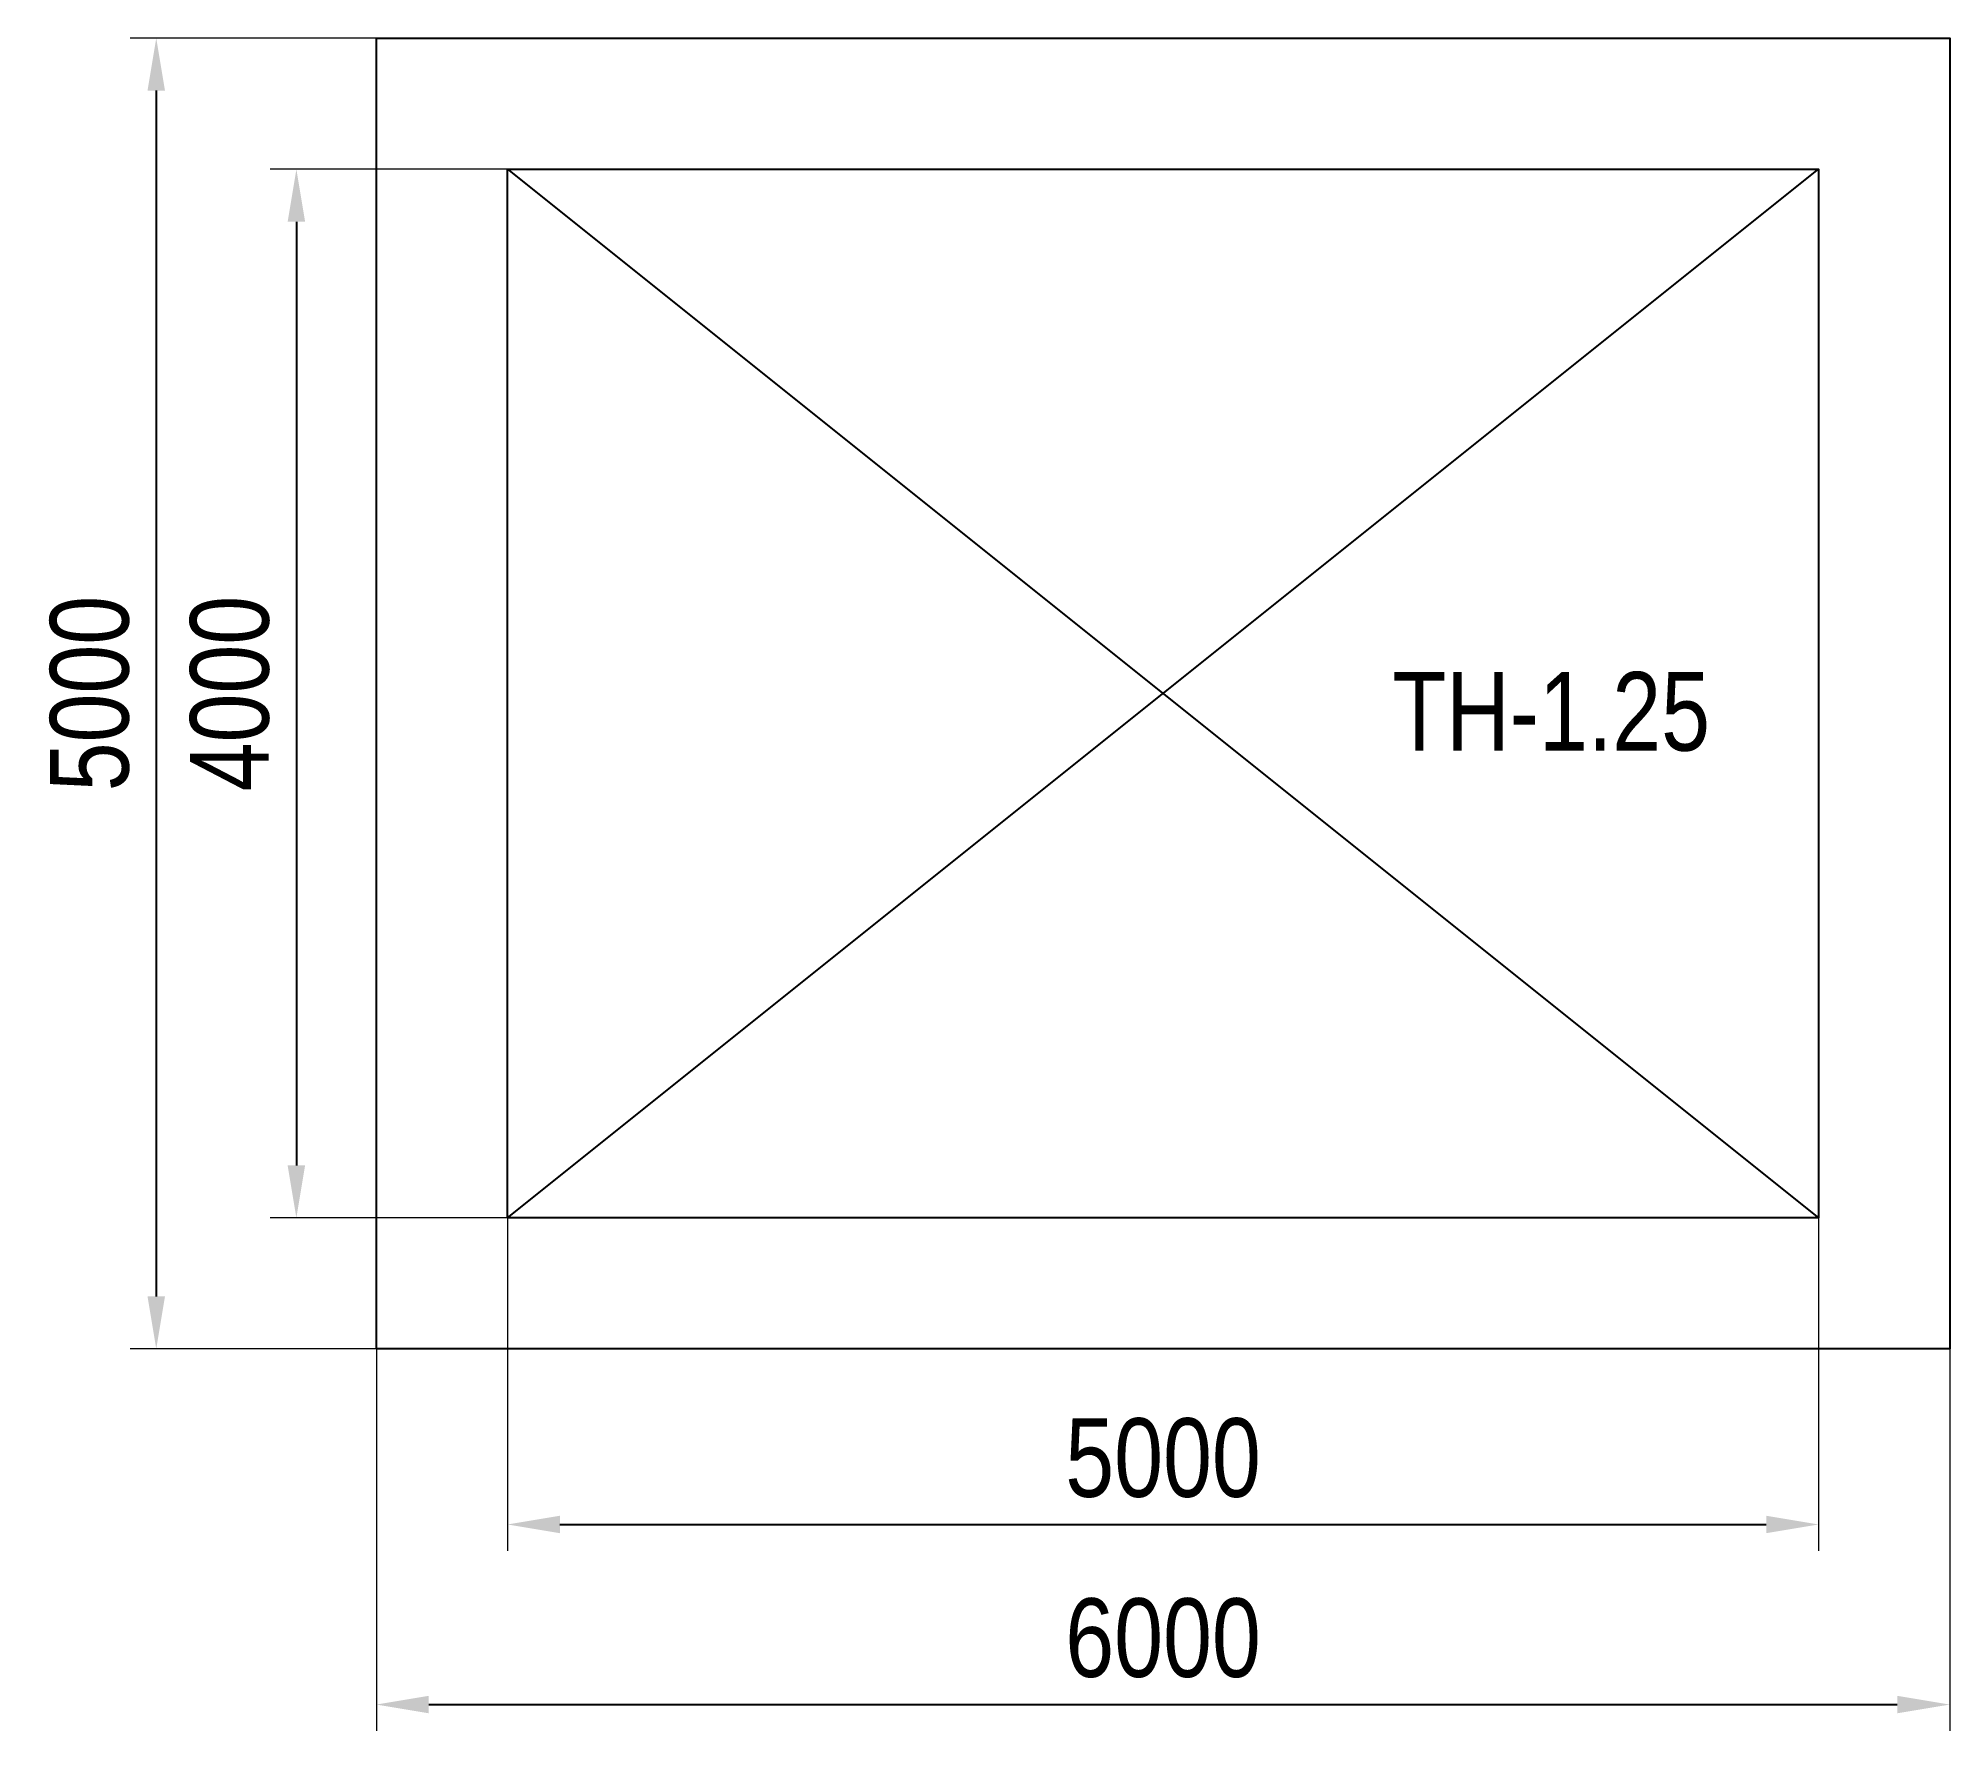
# Model space of a CAD drawing. Header units: millimetres. Extents: x -457 to 6832, y -103 to 6353.
import ezdxf

# ---------------------------------------------------------------- set-up
doc = ezdxf.new("R2010")
doc.units = ezdxf.units.MM
for name, color, linetype in [('DIKOM_АРТИКУЛ', 7, 'Continuous'), ('DIKOM_ОБЪЕКТ', 7, 'Continuous'), ('DIKOM_РАЗМЕР_ОБЪЕКТА', 7, 'Continuous')]:
    doc.layers.add(name, color=color, linetype=linetype)
doc.styles.add('style1', font='arial.ttf', dxfattribs={"width": 0.8})
doc.dimstyles.new('1-50', dxfattribs={"dimtxt": 300, "dimasz": 200, "dimexe": 100, "dimexo": 0, "dimgap": 100, "dimtad": 1, "dimdec": 0, "dimtxsty": 'style1', "dimcen": 0, "dimclrd": 7, "dimclre": 7, "dimadec": 1, "dimazin": 2, "dimtfac": 1, "dimtdec": 0, "dimtmove": 0, "dimatfit": 3, "dimfxl": 0, "dimlwd": 25, "dimlwe": 18, "dimarcsym": 0})

# ---------------------------------------------------------------- blocks, each defined once
blk = doc.blocks.new('*D27')
at = {"layer": 'Defpoints', "color": 0, "transparency": 16777216}
for p in [(6332.2, 5853.4), (527.3, 1853.4), (6332.2, 1853.4)]:
    blk.add_point(p, dxfattribs=at)
at = {"layer": 'DIKOM_РАЗМЕР_ОБЪЕКТА', "color": 7, "lineweight": 18, "transparency": 16777216}
for p, q in [((6332.2, 5853.4), (427.3, 5853.4)), ((6332.2, 1853.4), (427.3, 1853.4))]:
    blk.add_line(p, q, dxfattribs=at)
at = {"layer": 'DIKOM_РАЗМЕР_ОБЪЕКТА', "color": 7, "lineweight": 25, "transparency": 16777216}
blk.add_line((527.3, 5653.4), (527.3, 2053.4), dxfattribs=at)
at = {"layer": 'DIKOM_РАЗМЕР_ОБЪЕКТА', "color": 7, "transparency": 16777216}
for points in [[(494, 5653.4), (560.6, 5653.4), (527.3, 5853.4)], [(494, 2053.4), (560.6, 2053.4), (527.3, 1853.4)]]:
    blk.add_solid(points, dxfattribs=at)
at = {"layer": 'DIKOM_РАЗМЕР_ОБЪЕКТА', "color": 0, "transparency": 16777216, "insert": (274.1, 3853.4), "char_height": 300, "attachment_point": 5, "rotation": 90, "style": 'style1'}
blk.add_mtext('4000', dxfattribs=at)
blk = doc.blocks.new('*D28')
at = {"layer": 'Defpoints', "color": 0, "transparency": 16777216}
for p in [(6832.2, 6353.4), (-7.1, 1353.4), (6832.2, 1353.4)]:
    blk.add_point(p, dxfattribs=at)
at = {"layer": 'DIKOM_РАЗМЕР_ОБЪЕКТА', "color": 7, "lineweight": 18, "transparency": 16777216}
for p, q in [((6832.2, 6353.4), (-107.1, 6353.4)), ((6832.2, 1353.4), (-107.1, 1353.4))]:
    blk.add_line(p, q, dxfattribs=at)
at = {"layer": 'DIKOM_РАЗМЕР_ОБЪЕКТА', "color": 7, "lineweight": 25, "transparency": 16777216}
blk.add_line((-7.1, 6153.4), (-7.1, 1553.4), dxfattribs=at)
at = {"layer": 'DIKOM_РАЗМЕР_ОБЪЕКТА', "color": 7, "transparency": 16777216}
for points in [[(-40.4, 6153.4), (26.3, 6153.4), (-7.1, 6353.4)], [(-40.4, 1553.4), (26.3, 1553.4), (-7.1, 1353.4)]]:
    blk.add_solid(points, dxfattribs=at)
at = {"layer": 'DIKOM_РАЗМЕР_ОБЪЕКТА', "color": 0, "transparency": 16777216, "insert": (-260.2, 3853.4), "char_height": 300, "attachment_point": 5, "rotation": 90, "style": 'style1'}
blk.add_mtext('5000', dxfattribs=at)
blk = doc.blocks.new('*D29')
at = {"layer": 'Defpoints', "color": 0, "transparency": 16777216}
for p in [(1332.2, 1853.4), (6332.2, 1853.4), (6332.2, 683.7)]:
    blk.add_point(p, dxfattribs=at)
at = {"layer": 'DIKOM_РАЗМЕР_ОБЪЕКТА', "color": 7, "lineweight": 18, "transparency": 16777216}
for p, q in [((1332.2, 1853.4), (1332.2, 583.7)), ((6332.2, 1853.4), (6332.2, 583.7))]:
    blk.add_line(p, q, dxfattribs=at)
at = {"layer": 'DIKOM_РАЗМЕР_ОБЪЕКТА', "color": 7, "lineweight": 25, "transparency": 16777216}
blk.add_line((1532.2, 683.7), (6132.2, 683.7), dxfattribs=at)
at = {"layer": 'DIKOM_РАЗМЕР_ОБЪЕКТА', "color": 7, "transparency": 16777216}
for points in [[(1532.2, 717), (1532.2, 650.4), (1332.2, 683.7)], [(6132.2, 717), (6132.2, 650.4), (6332.2, 683.7)]]:
    blk.add_solid(points, dxfattribs=at)
at = {"layer": 'DIKOM_РАЗМЕР_ОБЪЕКТА', "color": 0, "transparency": 16777216, "insert": (3832.2, 936.9), "char_height": 300, "attachment_point": 5, "style": 'style1'}
blk.add_mtext('5000', dxfattribs=at)
blk = doc.blocks.new('*D30')
at = {"layer": 'Defpoints', "color": 0, "transparency": 16777216}
for p in [(832.2, 1353.4), (6832.2, 1353.4), (6832.2, -3.3)]:
    blk.add_point(p, dxfattribs=at)
at = {"layer": 'DIKOM_РАЗМЕР_ОБЪЕКТА', "color": 7, "lineweight": 18, "transparency": 16777216}
for p, q in [((832.2, 1353.4), (832.2, -103.3)), ((6832.2, 1353.4), (6832.2, -103.3))]:
    blk.add_line(p, q, dxfattribs=at)
at = {"layer": 'DIKOM_РАЗМЕР_ОБЪЕКТА', "color": 7, "lineweight": 25, "transparency": 16777216}
blk.add_line((1032.2, -3.3), (6632.2, -3.3), dxfattribs=at)
at = {"layer": 'DIKOM_РАЗМЕР_ОБЪЕКТА', "color": 7, "transparency": 16777216}
for points in [[(1032.2, 30), (1032.2, -36.6), (832.2, -3.3)], [(6632.2, 30), (6632.2, -36.6), (6832.2, -3.3)]]:
    blk.add_solid(points, dxfattribs=at)
at = {"layer": 'DIKOM_РАЗМЕР_ОБЪЕКТА', "color": 0, "transparency": 16777216, "insert": (3832.2, 249.9), "char_height": 300, "attachment_point": 5, "style": 'style1'}
blk.add_mtext('6000', dxfattribs=at)

msp = doc.modelspace()

# ---------------------------------------------------------------- linework, layer by layer
at = {"layer": 'DIKOM_ОБЪЕКТ'}
for points in [[(832.2, 6353.4), (6832.2, 6353.4), (6832.2, 1353.4), (832.2, 1353.4)], [(1332.2, 5853.4), (6332.2, 5853.4), (6332.2, 1853.4), (1332.2, 1853.4)]]:
    msp.add_lwpolyline(points, close=True, dxfattribs=at)
for points in [[(1332.2, 5853.4), (6332.2, 1853.4)], [(1332.2, 1853.4), (6332.2, 5853.4)]]:
    msp.add_lwpolyline(points, dxfattribs=at)

# ---------------------------------------------------------------- texts
at = {"layer": 'DIKOM_АРТИКУЛ', "color": 7, "insert": (4707.1, 3935.6), "char_height": 300, "width": 5405.477, "attachment_point": 1, "style": 'style1'}
msp.add_mtext('ТН-1.25', dxfattribs=at)

# ---------------------------------------------------------------- dimensions: what is measured, and where the dimension line sits
at = {"layer": 'DIKOM_РАЗМЕР_ОБЪЕКТА'}
for base, p1, p2, picture, middle in [((-7.1, 1353.4), (6832.2, 6353.4), (6832.2, 1353.4), '*D28', (-7.1, 3853.4)), ((527.3, 1853.4), (6332.2, 5853.4), (6332.2, 1853.4), '*D27', (527.3, 3853.4))]:
    dim = msp.add_linear_dim(base=base, p1=p1, p2=p2, angle=90, dimstyle='1-50', dxfattribs=at)
    dim.commit()
    dim.dimension.update_dxf_attribs({"geometry": picture, "text_midpoint": middle, "dimtype": 160})
for base, p1, p2, picture, middle in [((6332.2, 683.7), (1332.2, 1853.4), (6332.2, 1853.4), '*D29', (3832.2, 683.7)), ((6832.2, -3.3), (832.2, 1353.4), (6832.2, 1353.4), '*D30', (3832.2, -3.3))]:
    dim = msp.add_linear_dim(base=base, p1=p1, p2=p2, dimstyle='1-50', dxfattribs=at)
    dim.commit()
    dim.dimension.update_dxf_attribs({"geometry": picture, "text_midpoint": middle, "dimtype": 160})

doc.saveas('drawing.dxf')
